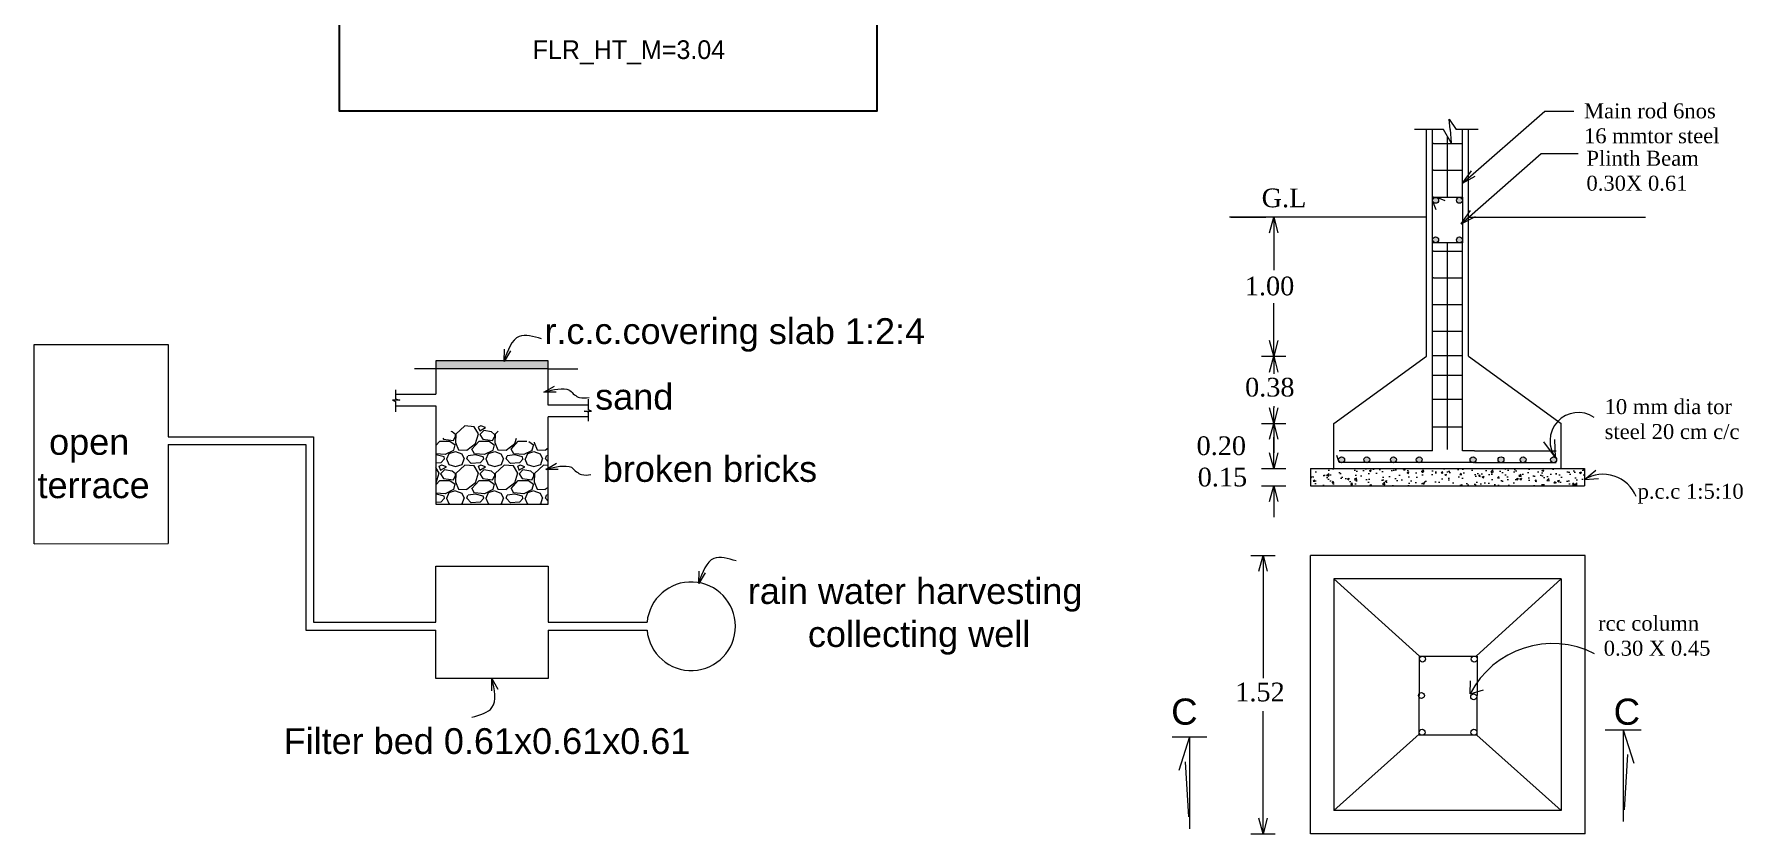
# Model space of a CAD drawing. Header units: metres. Extents: x -56 to 205, y -186 to -77.
# Drawn here: x 50.38 to 73.23, y -126.44 to -115.75 of the extents above; entities that cross this region are included whole.
import ezdxf

# ---------------------------------------------------------------- set-up
doc = ezdxf.new("R2010")
doc.units = ezdxf.units.M
doc.layers.add('BLK_1_FLR_1_STAIR_1', color=1, linetype='Continuous')
doc.styles.add('SPA1', font='GOTHIC.TTF')
doc.styles.get("Standard").update_dxf_attribs({"font": 'arial.ttf', "height": 0.25})
doc.styles.add('style1', font='times.ttf', dxfattribs={"height": 0.5})

# ---------------------------------------------------------------- blocks, each defined once
blk = doc.blocks.new('_Open30')
at = {"color": 0, "linetype": 'ByBlock', "lineweight": -2}
for p, q in [((-1, 0.27), (0, 0)), ((0, 0), (-1, -0.27)), ((0, 0), (-1, 0))]:
    blk.add_line(p, q, dxfattribs=at)

msp = doc.modelspace()

# ---------------------------------------------------------------- hatches: boundary and pattern name
at = {"lineweight": 20}
h = msp.add_hatch(color=256, dxfattribs=at)
h.paths.add_polyline_path([(69.07981, -117.96561), (69.07981, -117.97553, 0.93968902), (69.1595, -117.97057, 0.93968902)])
h.paths.add_polyline_path([(69.39851, -117.96945, 1), (69.4785, -117.96945, 1)])
h.paths.add_polyline_path([(69.39855, -118.49965, 0.36368426), (69.43157, -118.53904), (69.44554, -118.53904, 0.36368426), (69.47855, -118.49965, 1)])
h.paths.add_polyline_path([(69.07981, -118.49398), (69.07981, -118.50308, 0.94453117), (69.15955, -118.49853, 0.94453117)])
msp.add_hatch(color=0, dxfattribs=at).paths.add_polyline_path([(57.2548, -120.11799), (55.7548, -120.11799), (55.7548, -120.22299), (57.2548, -120.22299)])
msp.add_hatch(color=0, dxfattribs=at).paths.add_polyline_path([(57.2548, -120.11799), (55.7548, -120.11799), (55.7548, -120.22299), (57.2548, -120.22299)])
h = msp.add_hatch(color=256, dxfattribs=at)
h.paths.add_polyline_path([(67.8227, -121.4396, 0.29316579), (67.84602, -121.47595), (67.87937, -121.47595, 0.29316579), (67.9027, -121.4396, 1)])
h.paths.add_polyline_path([(68.15968, -121.4396, 0.29316579), (68.18301, -121.47595), (68.21636, -121.47595, 0.29316579), (68.23968, -121.4396, 1)])
h.paths.add_polyline_path([(68.51647, -121.4396, 0.29316579), (68.53979, -121.47595), (68.57315, -121.47595, 0.29316579), (68.59647, -121.4396, 1)])
h.paths.add_polyline_path([(68.85993, -121.4396, 0.29316579), (68.88325, -121.47595), (68.91661, -121.47595, 0.29316579), (68.93993, -121.4396, 1)])
h.paths.add_polyline_path([(69.57992, -121.4396, 0.29316579), (69.60324, -121.47595), (69.6366, -121.47595, 0.29316579), (69.65992, -121.4396, 1)])
h.paths.add_polyline_path([(69.95389, -121.43926, 0.2987454), (69.97796, -121.47595), (70.00982, -121.47595, 0.2987454), (70.03389, -121.43926, 1)])
h.paths.add_polyline_path([(70.33016, -121.4396, 1), (70.25016, -121.4396, 0.29316579), (70.27348, -121.47595), (70.30683, -121.47595, 0.29316579)])
h.paths.add_polyline_path([(70.65703, -121.4396, 0.29316579), (70.68035, -121.47595), (70.71371, -121.47595, 0.29316579), (70.73703, -121.4396, 1)])
h = msp.add_hatch(dxfattribs=at)
h.set_pattern_fill('AR-CONC', color=256, scale=0.035, style=0)
h.set_pattern_definition([(50, (-245.96666, -521.93694), (0.25103801, -0.02196298), [0.02624968, -0.28874649]), (355, (-245.96666, -521.93694), (-0.04856238, 0.26326405), [0.02099974, -0.23099719]), (100.4514, (-245.94574, -521.93877), (0.20247582, 0.2413009), [0.0223088, -0.24539676]), (46.1842, (-245.96666, -521.86694), (0.37352982, -0.05793095), [0.03937452, -0.43311973]), (96.6356, (-245.93554, -521.87177), (0.32712797, 0.3409371), [0.0334632, -0.36809507]), (351.1842, (-245.96666, -521.86694), (0.3271277, 0.34093736), [0.03149962, -0.3464958]), (21, (-245.93166, -521.88444), (0.20891493, -0.1409149), [0.02624968, -0.28874649]), (326, (-245.93166, -521.88444), (0.08515933, 0.25379943), [0.02099974, -0.23099719]), (71.4514, (-245.91425, -521.89619), (0.29407434, 0.1128843), [0.0223088, -0.24539676]), (37.5, (-245.96666, -521.93694), (0.004255898, 0.116511432), [0, -0.228197225, 0, -0.23449715, 0, -0.23187218]), (7.5, (-245.96666, -521.93694), (0.09207322, 0.13804242), [0, -0.133698374, 0, -0.22294729, 0, -0.088373925]), (327.5, (-246.04471, -521.93694), (0.18683558, -0.007894109), [0, -0.087498936, 0, -0.27299668, 0, -0.362245595]), (317.5, (-246.07971, -521.93694), (0.204112677, 0.03503632), [0, -0.113748617, 0, -0.181297795, 0, -0.25724687])])
h.paths.add_polyline_path([(71.10909, -121.55595), (67.44913, -121.55595), (67.44913, -121.78595), (71.10909, -121.78595)])
h = msp.add_hatch(dxfattribs=at)
h.set_pattern_fill('AR-CONC', color=256, scale=0.035, style=0)
h.set_pattern_definition([(50, (-245.96666, -521.93694), (0.25103801, -0.02196298), [0.02624968, -0.28874649]), (355, (-245.96666, -521.93694), (-0.04856238, 0.26326405), [0.02099974, -0.23099719]), (100.4514, (-245.94574, -521.93877), (0.20247582, 0.2413009), [0.0223088, -0.24539676]), (46.1842, (-245.96666, -521.86694), (0.37352982, -0.05793095), [0.03937452, -0.43311973]), (96.6356, (-245.93554, -521.87177), (0.32712797, 0.3409371), [0.0334632, -0.36809507]), (351.1842, (-245.96666, -521.86694), (0.3271277, 0.34093736), [0.03149962, -0.3464958]), (21, (-245.93166, -521.88444), (0.20891493, -0.1409149), [0.02624968, -0.28874649]), (326, (-245.93166, -521.88444), (0.08515933, 0.25379943), [0.02099974, -0.23099719]), (71.4514, (-245.91425, -521.89619), (0.29407434, 0.1128843), [0.0223088, -0.24539676]), (37.5, (-245.96666, -521.93694), (0.004255898, 0.116511432), [0, -0.228197225, 0, -0.23449715, 0, -0.23187218]), (7.5, (-245.96666, -521.93694), (0.09207322, 0.13804242), [0, -0.133698374, 0, -0.22294729, 0, -0.088373925]), (327.5, (-246.04471, -521.93694), (0.18683558, -0.007894109), [0, -0.087498936, 0, -0.27299668, 0, -0.362245595]), (317.5, (-246.07971, -521.93694), (0.204112677, 0.03503632), [0, -0.113748617, 0, -0.181297795, 0, -0.25724687])])
h.paths.add_polyline_path([(71.10909, -121.55595), (67.44913, -121.55595), (67.44913, -121.78595), (71.10909, -121.78595)])

# ---------------------------------------------------------------- linework, layer by layer
for p, q in [((69.31307, -117.02279), (69.30106, -116.8856)), ((69.30106, -116.8856), (69.39664, -117.02211)), ((69.22497, -117.02211), (68.83776, -117.02211)), ((68.99912, -120.05597), (68.99912, -117.02211)), ((69.07981, -117.94932), (69.07981, -117.02211)), ((69.32873, -117.20183), (69.22497, -117.02211)), ((69.27805, -117.92884), (69.27805, -117.11231)), ((69.31307, -117.02279), (69.32873, -117.20183)), ((69.68666, -117.02211), (69.39664, -117.02211)), ((69.4798, -117.92884), (69.4798, -117.02211)), ((69.55791, -120.05597), (69.55791, -117.02211)), ((69.0926, -117.20884), (69.07981, -117.20884)), ((69.0926, -117.20884), (69.4798, -117.20884)), ((69.47387, -117.20884), (69.4798, -117.20884)), ((69.0926, -117.56884), (69.07981, -117.56884)), ((69.0926, -117.56884), (69.4798, -117.56884)), ((69.47387, -117.56884), (69.4798, -117.56884)), ((69.4798, -117.74095), (69.60041, -117.57733)), ((69.4798, -117.74095), (69.65051, -117.64617)), ((69.0926, -117.92884), (69.07981, -117.92884)), ((69.07981, -118.53904), (69.07981, -117.92884)), ((69.07981, -117.98254), (69.121, -118.09159)), ((69.0926, -117.92884), (69.4798, -117.92884)), ((69.13541, -117.92884), (69.24212, -117.97487)), ((69.47387, -117.92884), (69.4798, -117.92884)), ((69.4798, -117.92884), (69.4798, -118.53904)), ((68.99912, -118.19599), (66.36302, -118.19599)), ((66.38143, -118.19599), (66.85056, -118.19599)), ((69.45953, -118.28372), (69.58518, -118.10731)), ((69.45953, -118.28372), (69.65223, -118.18713)), ((69.56235, -118.19599), (71.92627, -118.19599)), ((66.95546, -118.40599), (66.95546, -118.90469)), ((69.07981, -121.319), (69.07981, -118.52946)), ((69.27805, -121.30208), (69.27805, -118.53904)), ((69.4798, -121.319), (69.4798, -118.53904)), ((69.0926, -118.64883), (69.07981, -118.64883)), ((69.0926, -118.64883), (69.4798, -118.64883)), ((69.47387, -118.64883), (69.4798, -118.64883)), ((69.0926, -119.00882), (69.07981, -119.00882)), ((69.0926, -119.00882), (69.4798, -119.00882)), ((69.47387, -119.00882), (69.4798, -119.00882)), ((66.95546, -119.84597), (66.95546, -119.34727)), ((69.07981, -119.36557), (69.4798, -119.36557)), ((69.07981, -119.71771), (69.4798, -119.71771)), ((66.79298, -120.05597), (67.11794, -120.05597)), ((67.75913, -120.95596), (68.99912, -120.05597)), ((69.07981, -120.045), (69.4798, -120.045)), ((69.55791, -120.05597), (70.79909, -120.95596)), ((66.95546, -120.26597), (66.95546, -120.29134)), ((69.07981, -120.30868), (69.4798, -120.30868)), ((66.95546, -120.72058), (66.95546, -120.74596)), ((69.07981, -120.62992), (69.4798, -120.62992)), ((66.79298, -120.95596), (67.11794, -120.95596)), ((67.75913, -121.55595), (67.75913, -120.95596)), ((69.07981, -120.99871), (69.4798, -120.99871)), ((70.79909, -121.55595), (70.79909, -120.95596)), ((66.95546, -121.34595), (66.95546, -121.13596)), ((66.95546, -121.16596), (66.95546, -121.34595)), ((70.72155, -121.40799), (70.56776, -121.19954)), ((70.72155, -121.40799), (70.71329, -121.1692)), ((70.79909, -121.39345), (70.79909, -121.19664)), ((67.83002, -121.47595), (67.80023, -121.38223)), ((69.07981, -121.319), (67.83002, -121.319)), ((69.6398, -121.47595), (67.83002, -121.47595)), ((69.6398, -121.319), (69.4798, -121.319)), ((69.6398, -121.319), (70.72959, -121.319)), ((69.6398, -121.47595), (70.72959, -121.47595)), ((66.79298, -121.55595), (67.11794, -121.55595)), ((67.44913, -121.55595), (71.10909, -121.55595)), ((67.44913, -121.55595), (67.44913, -121.78595)), ((71.10909, -121.55595), (71.10909, -121.78595)), ((71.10909, -121.55595), (71.10909, -121.78595)), ((71.10909, -121.70445), (71.2637, -121.5775)), ((71.10909, -121.70445), (71.29948, -121.69014)), ((66.79298, -121.78595), (67.11794, -121.78595)), ((67.44913, -121.78595), (71.10909, -121.78595)), ((66.95546, -121.99595), (66.95546, -122.20594)), ((66.65068, -122.72027), (66.97564, -122.72027)), ((71.11967, -122.72027), (67.44913, -122.72027)), ((67.44913, -126.44078), (67.44913, -122.72027)), ((71.11967, -126.44078), (71.11967, -122.72027)), ((66.81316, -122.93027), (66.81316, -124.35924)), ((70.79909, -123.03027), (67.75913, -123.03027)), ((67.75913, -123.03027), (67.75913, -126.13079)), ((68.90572, -124.06472), (67.75913, -123.03027)), ((69.66162, -124.06472), (70.79909, -123.03027)), ((70.79909, -123.03027), (70.79909, -126.13079)), ((69.58074, -124.57031), (69.58531, -124.39551)), ((69.58074, -124.57031), (69.75954, -124.51571)), ((66.81316, -126.23079), (66.81316, -124.80181)), ((65.5967, -125.14579), (66.06099, -125.14579)), ((65.82884, -125.14579), (65.68888, -125.59362)), ((65.82884, -125.14579), (65.82884, -126.37495)), ((68.90116, -125.11027), (67.75913, -126.13079)), ((69.66929, -125.12273), (70.79909, -126.13079)), ((71.3878, -125.04817), (71.86925, -125.04817)), ((71.62852, -125.04817), (71.62852, -126.27732)), ((71.62852, -125.04817), (71.76849, -125.496)), ((71.68683, -125.37895), (71.64064, -126.1177)), ((65.77054, -125.47657), (65.81672, -126.21533)), ((70.79909, -126.13079), (67.75913, -126.13079)), ((66.65068, -126.44078), (66.97564, -126.44078)), ((71.11967, -126.44078), (67.44913, -126.44078))]:
    msp.add_line(p, q, dxfattribs=at)
at = {"color": 0, "lineweight": 20}
for p, q in [((50.38442, -122.56179), (50.38442, -119.89648)), ((50.38442, -119.89648), (52.17467, -119.89648)), ((52.17467, -119.89648), (52.17467, -121.13191)), ((57.2548, -120.11799), (55.7548, -120.11799)), ((55.7548, -120.11799), (55.7548, -120.56258)), ((57.2548, -120.11799), (55.7548, -120.11799)), ((55.7548, -120.11799), (55.7548, -120.56258)), ((57.2548, -120.70887), (57.2548, -120.11799)), ((57.2548, -120.70887), (57.2548, -120.11799)), ((55.7548, -120.22299), (55.47011, -120.22299)), ((55.7548, -120.22299), (55.47011, -120.22299)), ((57.2548, -120.22299), (55.7548, -120.22299)), ((57.2548, -120.22299), (55.7548, -120.22299)), ((57.2548, -120.22299), (57.65196, -120.22299)), ((57.2548, -120.22299), (57.65196, -120.22299)), ((55.21483, -120.50494), (55.21483, -120.62537)), ((55.21483, -120.50494), (55.21483, -120.62537)), ((55.21483, -120.56258), (55.7548, -120.56258)), ((55.21483, -120.56258), (55.7548, -120.56258)), ((55.27085, -120.64161), (55.17651, -120.64161)), ((55.17651, -120.64161), (55.21483, -120.65931)), ((55.27085, -120.64161), (55.17651, -120.64161)), ((55.17651, -120.64161), (55.21483, -120.65931)), ((55.21483, -120.62537), (55.27085, -120.64161)), ((55.21483, -120.62537), (55.27085, -120.64161)), ((55.21483, -120.65931), (55.21483, -120.79933)), ((55.21483, -120.65931), (55.21483, -120.79933)), ((55.21483, -120.72008), (55.7548, -120.72008)), ((55.21483, -120.72008), (55.7548, -120.72008)), ((55.7548, -120.72008), (55.7548, -120.86396)), ((55.7548, -120.72008), (55.7548, -120.86396)), ((57.79477, -120.70887), (57.2548, -120.70887)), ((57.79477, -120.70887), (57.2548, -120.70887)), ((57.79477, -120.80357), (57.73875, -120.78734)), ((57.73875, -120.78734), (57.83309, -120.78734)), ((57.79477, -120.80357), (57.73875, -120.78734)), ((57.73875, -120.78734), (57.83309, -120.78734)), ((57.79477, -120.76964), (57.79477, -120.62962)), ((57.79477, -120.76964), (57.79477, -120.62962)), ((57.83309, -120.78734), (57.79477, -120.76964)), ((57.83309, -120.78734), (57.79477, -120.76964)), ((57.79477, -120.92401), (57.79477, -120.80357)), ((57.79477, -120.92401), (57.79477, -120.80357)), ((55.7548, -120.86396), (55.7548, -120.96896)), ((55.7548, -120.86396), (55.7548, -120.96896)), ((55.7548, -120.96896), (55.7548, -122.03135)), ((55.7548, -120.96896), (55.7548, -122.03135)), ((57.2548, -122.03135), (57.2548, -120.86637)), ((57.79477, -120.86637), (57.2548, -120.86637)), ((57.2548, -122.03135), (57.2548, -120.86637)), ((57.79477, -120.86637), (57.2548, -120.86637)), ((52.17467, -121.13191), (54.12038, -121.13191)), ((52.17467, -121.13191), (54.12038, -121.13191)), ((52.17467, -121.23691), (54.01538, -121.23691)), ((52.17467, -121.23691), (54.01538, -121.23691)), ((52.17467, -121.23691), (52.17467, -122.56102)), ((54.01538, -121.23691), (54.01538, -123.61275)), ((54.01538, -121.23691), (54.01538, -123.71775)), ((54.12038, -121.13191), (54.12038, -123.61275)), ((54.12038, -121.13191), (54.12038, -123.61275)), ((55.7548, -122.03135), (57.2548, -122.03135)), ((55.7548, -122.03135), (57.2548, -122.03135)), ((50.38442, -122.56179), (52.17467, -122.56102)), ((55.7548, -123.61275), (55.7548, -122.86275)), ((55.7548, -122.86275), (57.2548, -122.86275)), ((55.7548, -123.61275), (55.7548, -122.86275)), ((55.7548, -122.86275), (57.2548, -122.86275)), ((57.2548, -122.86275), (57.2548, -123.61275)), ((57.2548, -122.86275), (57.2548, -123.61275)), ((54.01538, -123.71775), (55.7548, -123.71775)), ((54.01538, -123.71775), (55.7548, -123.71775)), ((54.12038, -123.61275), (55.7548, -123.61275)), ((54.12038, -123.61275), (55.7548, -123.61275)), ((55.7548, -124.36275), (55.7548, -123.71775)), ((55.7548, -124.36275), (55.7548, -123.71775)), ((57.2548, -123.61275), (58.57789, -123.61275)), ((57.2548, -123.61275), (58.57789, -123.61275)), ((57.2548, -123.71775), (57.2548, -124.36275)), ((57.2548, -123.71775), (58.57789, -123.71775)), ((57.2548, -123.71775), (57.2548, -124.36275)), ((57.2548, -123.71775), (58.57789, -123.71775)), ((57.2548, -124.36275), (55.7548, -124.36275)), ((57.2548, -124.36275), (55.7548, -124.36275))]:
    msp.add_line(p, q, dxfattribs=at)
at = {"color": 0, "linetype": 'ByBlock', "lineweight": 20}
for p, q in [((56.66549, -120.12326), (56.67034, -119.96028)), ((56.66549, -120.12326), (56.67034, -119.96028)), ((56.75118, -119.98453), (56.66549, -120.12326)), ((56.75118, -119.98453), (56.66549, -120.12326)), ((57.19882, -120.53747), (57.3398, -120.45554)), ((57.19882, -120.53747), (57.3398, -120.45554)), ((57.36188, -120.53701), (57.19882, -120.53747)), ((57.36188, -120.53701), (57.19882, -120.53747)), ((57.22529, -121.56805), (57.36627, -121.48613)), ((57.22529, -121.56805), (57.36627, -121.48613)), ((57.38835, -121.56759), (57.22529, -121.56805)), ((57.38835, -121.56759), (57.22529, -121.56805)), ((59.26864, -123.09193), (59.27349, -122.92894)), ((59.26864, -123.09193), (59.27349, -122.92894)), ((59.35433, -122.9532), (59.26864, -123.09193)), ((59.35433, -122.9532), (59.26864, -123.09193)), ((56.50263, -124.52664), (56.5024, -124.36358)), ((56.5024, -124.36358), (56.58412, -124.50468)), ((56.50263, -124.52664), (56.5024, -124.36358)), ((56.5024, -124.36358), (56.58412, -124.50468))]:
    msp.add_line(p, q, dxfattribs=at)
at = {"color": 0, "linetype": 'Continuous', "lineweight": 20}
for p, q in [((55.9742, -121.06482), (55.95931, -121.06258)), ((55.9742, -121.06482), (55.95931, -121.06258)), ((56.1425, -120.9862), (56.02175, -121.09645)), ((56.1425, -120.9862), (56.02175, -121.09645)), ((56.26797, -120.99731), (56.14197, -120.98681)), ((56.26797, -120.99731), (56.14197, -120.98681)), ((56.22615, -120.96634), (56.22553, -120.96566)), ((56.22615, -120.96634), (56.22553, -120.96566)), ((56.32445, -121.09166), (56.2667, -120.99716)), ((56.32445, -121.09166), (56.2667, -120.99716)), ((56.35701, -120.98692), (56.32026, -121.00267)), ((56.35701, -120.98692), (56.32026, -121.00267)), ((56.3207, -121.00203), (56.3417, -121.05453)), ((56.3207, -121.00203), (56.3417, -121.05453)), ((56.34087, -121.05455), (56.41962, -121.0073)), ((56.34087, -121.05455), (56.41962, -121.0073)), ((56.39398, -121.04917), (56.34148, -121.10167)), ((56.39398, -121.04917), (56.34148, -121.10167)), ((56.42011, -121.00747), (56.35711, -120.98647)), ((56.42011, -121.00747), (56.35711, -120.98647)), ((56.4992, -121.06482), (56.3942, -121.04907)), ((56.4992, -121.06482), (56.3942, -121.04907)), ((56.5886, -121.05823), (56.54675, -121.09645)), ((56.5886, -121.05823), (56.54675, -121.09645)), ((55.7548, -121.24944), (55.80646, -121.19204)), ((55.7548, -121.24944), (55.80646, -121.19204)), ((55.80591, -121.19107), (55.94241, -121.19107)), ((55.80591, -121.19107), (55.94241, -121.19107)), ((55.84874, -121.15041), (55.85849, -121.16504)), ((55.84874, -121.15041), (55.85849, -121.16504)), ((55.8585, -121.16484), (55.98975, -121.18059)), ((55.8585, -121.16484), (55.98975, -121.18059)), ((55.94256, -121.19134), (56.01081, -121.23859)), ((55.94256, -121.19134), (56.01081, -121.23859)), ((56.01532, -121.10133), (55.97332, -121.06458)), ((56.01532, -121.10133), (55.97332, -121.06458)), ((55.98848, -121.18098), (56.01473, -121.13373)), ((55.98848, -121.18098), (56.01473, -121.13373)), ((56.01007, -121.23811), (55.98907, -121.31161)), ((56.01007, -121.23811), (55.98907, -121.31161)), ((56.01591, -121.13332), (56.01591, -121.10182)), ((56.01591, -121.13332), (56.01591, -121.10182)), ((56.02171, -121.09716), (56.01646, -121.20741)), ((56.02171, -121.09716), (56.01646, -121.20741)), ((56.01683, -121.20835), (56.05883, -121.3081)), ((56.01683, -121.20835), (56.05883, -121.3081)), ((56.16787, -121.30894), (56.28337, -121.21969)), ((56.16787, -121.30894), (56.28337, -121.21969)), ((56.23696, -121.29704), (56.33146, -121.19204)), ((56.23696, -121.29704), (56.33146, -121.19204)), ((56.2837, -121.22189), (56.3257, -121.09064)), ((56.2837, -121.22189), (56.3257, -121.09064)), ((56.33091, -121.19107), (56.46741, -121.19107)), ((56.33091, -121.19107), (56.46741, -121.19107)), ((56.34149, -121.10204), (56.38349, -121.16504)), ((56.34149, -121.10204), (56.38349, -121.16504)), ((56.3835, -121.16484), (56.51475, -121.18059)), ((56.3835, -121.16484), (56.51475, -121.18059)), ((56.46756, -121.19134), (56.53581, -121.23859)), ((56.46756, -121.19134), (56.53581, -121.23859)), ((56.54032, -121.10133), (56.49832, -121.06458)), ((56.54032, -121.10133), (56.49832, -121.06458)), ((56.51348, -121.18097), (56.53973, -121.13372)), ((56.51348, -121.18097), (56.53973, -121.13372)), ((56.53508, -121.23811), (56.51408, -121.31161)), ((56.53508, -121.23811), (56.51408, -121.31161)), ((56.54091, -121.13332), (56.54091, -121.10182)), ((56.54091, -121.13332), (56.54091, -121.10182)), ((56.5467, -121.09716), (56.54145, -121.20741)), ((56.5467, -121.09716), (56.54145, -121.20741)), ((56.54182, -121.20835), (56.58382, -121.3081)), ((56.54182, -121.20835), (56.58382, -121.3081)), ((56.69287, -121.30895), (56.80837, -121.2197)), ((56.69287, -121.30895), (56.80837, -121.2197)), ((56.76195, -121.29704), (56.85645, -121.19204)), ((56.76195, -121.29704), (56.85645, -121.19204)), ((56.8087, -121.22189), (56.83095, -121.15236)), ((56.8087, -121.22189), (56.83095, -121.15236)), ((56.85591, -121.19107), (56.97177, -121.19107)), ((56.85591, -121.19107), (56.97177, -121.19107)), ((56.99935, -121.19604), (57.06081, -121.23859)), ((56.99935, -121.19604), (57.06081, -121.23859)), ((57.06008, -121.23811), (57.03908, -121.31161)), ((57.06008, -121.23811), (57.03908, -121.31161)), ((57.06663, -121.20363), (57.06645, -121.20741)), ((57.06663, -121.20363), (57.06645, -121.20741)), ((57.06682, -121.20834), (57.10882, -121.30809)), ((57.06682, -121.20834), (57.10882, -121.30809)), ((57.21787, -121.30895), (57.2548, -121.28042)), ((57.21787, -121.30895), (57.2548, -121.28042)), ((55.8792, -121.36903), (55.7548, -121.35907)), ((55.8792, -121.36903), (55.7548, -121.35907)), ((55.75914, -121.37546), (55.7548, -121.37592)), ((55.75914, -121.37546), (55.7548, -121.37592)), ((55.82126, -121.47932), (55.7548, -121.4851)), ((55.82126, -121.47932), (55.7548, -121.4851)), ((55.8636, -121.40116), (55.7586, -121.37491)), ((55.8636, -121.40116), (55.7586, -121.37491)), ((55.83201, -121.51191), (55.79526, -121.52766)), ((55.83201, -121.51191), (55.79526, -121.52766)), ((55.86946, -121.42829), (55.82221, -121.48079)), ((55.86946, -121.42829), (55.82221, -121.48079)), ((55.8951, -121.53247), (55.8321, -121.51147)), ((55.8951, -121.53247), (55.8321, -121.51147)), ((55.86897, -121.42673), (55.86372, -121.40048)), ((55.86897, -121.42673), (55.86372, -121.40048)), ((55.99054, -121.31327), (55.88029, -121.37102)), ((55.99054, -121.31327), (55.88029, -121.37102)), ((55.89571, -121.42749), (55.92721, -121.50099)), ((55.89571, -121.42749), (55.92721, -121.50099)), ((55.90122, -121.42709), (55.93272, -121.35359)), ((55.90122, -121.42709), (55.93272, -121.35359)), ((55.92655, -121.50103), (56.0158, -121.52728)), ((55.92655, -121.50103), (56.0158, -121.52728)), ((55.93194, -121.35374), (56.01594, -121.32749)), ((55.93194, -121.35374), (56.01594, -121.32749)), ((56.01584, -121.32772), (56.09984, -121.35922)), ((56.01584, -121.32772), (56.09984, -121.35922)), ((56.01634, -121.52743), (56.10559, -121.50118)), ((56.01634, -121.52743), (56.10559, -121.50118)), ((56.1425, -121.5112), (56.02175, -121.62145)), ((56.1425, -121.5112), (56.02175, -121.62145)), ((56.0577, -121.3068), (56.16795, -121.31205)), ((56.0577, -121.3068), (56.16795, -121.31205)), ((56.09997, -121.3588), (56.13147, -121.42705)), ((56.09997, -121.3588), (56.13147, -121.42705)), ((56.10572, -121.50168), (56.13197, -121.42818)), ((56.10572, -121.50168), (56.13197, -121.42818)), ((56.26797, -121.52231), (56.14197, -121.51181)), ((56.26797, -121.52231), (56.14197, -121.51181)), ((56.16829, -121.42766), (56.18404, -121.38566)), ((56.16829, -121.42766), (56.18404, -121.38566)), ((56.22615, -121.49135), (56.1684, -121.42835)), ((56.22615, -121.49135), (56.1684, -121.42835)), ((56.28414, -121.37546), (56.18439, -121.38596)), ((56.28414, -121.37546), (56.18439, -121.38596)), ((56.34626, -121.47932), (56.22551, -121.48982)), ((56.34626, -121.47932), (56.22551, -121.48982)), ((56.27225, -121.35871), (56.2355, -121.29571)), ((56.27225, -121.35871), (56.2355, -121.29571)), ((56.4042, -121.36903), (56.27295, -121.35853)), ((56.4042, -121.36903), (56.27295, -121.35853)), ((56.3886, -121.40116), (56.2836, -121.37491)), ((56.3886, -121.40116), (56.2836, -121.37491)), ((56.35701, -121.51191), (56.32026, -121.52766)), ((56.35701, -121.51191), (56.32026, -121.52766)), ((56.39445, -121.42829), (56.3472, -121.48079)), ((56.39445, -121.42829), (56.3472, -121.48079)), ((56.42011, -121.53247), (56.35711, -121.51147)), ((56.42011, -121.53247), (56.35711, -121.51147)), ((56.39397, -121.42673), (56.38872, -121.40048)), ((56.39397, -121.42673), (56.38872, -121.40048)), ((56.51554, -121.31326), (56.40529, -121.37101)), ((56.51554, -121.31326), (56.40529, -121.37101)), ((56.42071, -121.42749), (56.45221, -121.50099)), ((56.42071, -121.42749), (56.45221, -121.50099)), ((56.42622, -121.42709), (56.45772, -121.35359)), ((56.42622, -121.42709), (56.45772, -121.35359)), ((56.45155, -121.50103), (56.5408, -121.52728)), ((56.45155, -121.50103), (56.5408, -121.52728)), ((56.45694, -121.35374), (56.54094, -121.32749)), ((56.45694, -121.35374), (56.54094, -121.32749)), ((56.54084, -121.32772), (56.62484, -121.35922)), ((56.54084, -121.32772), (56.62484, -121.35922)), ((56.54134, -121.52743), (56.63059, -121.50118)), ((56.54134, -121.52743), (56.63059, -121.50118)), ((56.6675, -121.5112), (56.54675, -121.62145)), ((56.6675, -121.5112), (56.54675, -121.62145)), ((56.5827, -121.3068), (56.69295, -121.31205)), ((56.5827, -121.3068), (56.69295, -121.31205)), ((56.62497, -121.35881), (56.65647, -121.42706)), ((56.62497, -121.35881), (56.65647, -121.42706)), ((56.63072, -121.50168), (56.65697, -121.42818)), ((56.63072, -121.50168), (56.65697, -121.42818)), ((56.79297, -121.52231), (56.66697, -121.51181)), ((56.79297, -121.52231), (56.66697, -121.51181)), ((56.69329, -121.42766), (56.70904, -121.38566)), ((56.69329, -121.42766), (56.70904, -121.38566)), ((56.75115, -121.49134), (56.6934, -121.42834)), ((56.75115, -121.49134), (56.6934, -121.42834)), ((56.80914, -121.37546), (56.70939, -121.38596)), ((56.80914, -121.37546), (56.70939, -121.38596)), ((56.87126, -121.47933), (56.75051, -121.48983)), ((56.87126, -121.47933), (56.75051, -121.48983)), ((56.79726, -121.35871), (56.76051, -121.29571)), ((56.79726, -121.35871), (56.76051, -121.29571)), ((56.9292, -121.36903), (56.79795, -121.35853)), ((56.9292, -121.36903), (56.79795, -121.35853)), ((56.9136, -121.40116), (56.8086, -121.37491)), ((56.9136, -121.40116), (56.8086, -121.37491)), ((56.88201, -121.51191), (56.84526, -121.52766)), ((56.88201, -121.51191), (56.84526, -121.52766)), ((56.91945, -121.42829), (56.8722, -121.48079)), ((56.91945, -121.42829), (56.8722, -121.48079)), ((56.94511, -121.53247), (56.88211, -121.51147)), ((56.94511, -121.53247), (56.88211, -121.51147)), ((56.91897, -121.42673), (56.91372, -121.40048)), ((56.91897, -121.42673), (56.91372, -121.40048)), ((57.04054, -121.31326), (56.93029, -121.37101)), ((57.04054, -121.31326), (56.93029, -121.37101)), ((56.9457, -121.42749), (56.9772, -121.50099)), ((56.9457, -121.42749), (56.9772, -121.50099)), ((56.95122, -121.42709), (56.98272, -121.35359)), ((56.95122, -121.42709), (56.98272, -121.35359)), ((56.97655, -121.50103), (57.0658, -121.52728)), ((56.97655, -121.50103), (57.0658, -121.52728)), ((56.98194, -121.35374), (57.06594, -121.32749)), ((56.98194, -121.35374), (57.06594, -121.32749)), ((57.06584, -121.32772), (57.14984, -121.35922)), ((57.06584, -121.32772), (57.14984, -121.35922)), ((57.06634, -121.52743), (57.15559, -121.50118)), ((57.06634, -121.52743), (57.15559, -121.50118)), ((57.1925, -121.5112), (57.07175, -121.62145)), ((57.1925, -121.5112), (57.07175, -121.62145)), ((57.1077, -121.3068), (57.21795, -121.31205)), ((57.1077, -121.3068), (57.21795, -121.31205)), ((57.14997, -121.35881), (57.18147, -121.42706)), ((57.14997, -121.35881), (57.18147, -121.42706)), ((57.15572, -121.50168), (57.18197, -121.42818)), ((57.15572, -121.50168), (57.18197, -121.42818)), ((57.2548, -121.51704), (57.19197, -121.51181)), ((57.2548, -121.51704), (57.19197, -121.51181)), ((57.21829, -121.42766), (57.23404, -121.38566)), ((57.21829, -121.42766), (57.23404, -121.38566)), ((57.2548, -121.46805), (57.2184, -121.42834)), ((57.2548, -121.46805), (57.2184, -121.42834)), ((57.2548, -121.38381), (57.23439, -121.38596)), ((57.2548, -121.38381), (57.23439, -121.38596)), ((55.79945, -121.61666), (55.7548, -121.5436)), ((55.79945, -121.61666), (55.7548, -121.5436)), ((55.7548, -121.77444), (55.80646, -121.71704)), ((55.7548, -121.77444), (55.80646, -121.71704)), ((55.7548, -121.74745), (55.75837, -121.74469)), ((55.7548, -121.74745), (55.75837, -121.74469)), ((55.7587, -121.74689), (55.8007, -121.61564)), ((55.7587, -121.74689), (55.8007, -121.61564)), ((55.7957, -121.52704), (55.8167, -121.57953)), ((55.7957, -121.52704), (55.8167, -121.57953)), ((55.80591, -121.71607), (55.94241, -121.71607)), ((55.80591, -121.71607), (55.94241, -121.71607)), ((55.81588, -121.57955), (55.89463, -121.5323)), ((55.81588, -121.57955), (55.89463, -121.5323)), ((55.86898, -121.57417), (55.81648, -121.62666)), ((55.86898, -121.57417), (55.81648, -121.62666)), ((55.81649, -121.62704), (55.85849, -121.69004)), ((55.81649, -121.62704), (55.85849, -121.69004)), ((55.8585, -121.68984), (55.98975, -121.70559)), ((55.8585, -121.68984), (55.98975, -121.70559)), ((55.9742, -121.58982), (55.8692, -121.57407)), ((55.9742, -121.58982), (55.8692, -121.57407)), ((55.94256, -121.71635), (56.01081, -121.7636)), ((55.94256, -121.71635), (56.01081, -121.7636)), ((56.01532, -121.62633), (55.97332, -121.58958)), ((56.01532, -121.62633), (55.97332, -121.58958)), ((55.98848, -121.70598), (56.01473, -121.65873)), ((55.98848, -121.70598), (56.01473, -121.65873)), ((56.01591, -121.65832), (56.01591, -121.62682)), ((56.01591, -121.65832), (56.01591, -121.62682)), ((56.02171, -121.62216), (56.01646, -121.73241)), ((56.02171, -121.62216), (56.01646, -121.73241)), ((56.01683, -121.73336), (56.05883, -121.83311)), ((56.01683, -121.73336), (56.05883, -121.83311)), ((56.16787, -121.83395), (56.28337, -121.7447)), ((56.16787, -121.83395), (56.28337, -121.7447)), ((56.23695, -121.82204), (56.33145, -121.71704)), ((56.23695, -121.82204), (56.33145, -121.71704)), ((56.32445, -121.61666), (56.2667, -121.52216)), ((56.32445, -121.61666), (56.2667, -121.52216)), ((56.2837, -121.74689), (56.3257, -121.61564)), ((56.2837, -121.74689), (56.3257, -121.61564)), ((56.3207, -121.52704), (56.3417, -121.57953)), ((56.3207, -121.52704), (56.3417, -121.57953)), ((56.33091, -121.71607), (56.46741, -121.71607)), ((56.33091, -121.71607), (56.46741, -121.71607)), ((56.34088, -121.57955), (56.41963, -121.5323)), ((56.34088, -121.57955), (56.41963, -121.5323)), ((56.39398, -121.57417), (56.34148, -121.62667)), ((56.39398, -121.57417), (56.34148, -121.62667)), ((56.34149, -121.62704), (56.38349, -121.69004)), ((56.34149, -121.62704), (56.38349, -121.69004)), ((56.3835, -121.68984), (56.51475, -121.70559)), ((56.3835, -121.68984), (56.51475, -121.70559)), ((56.4992, -121.58982), (56.3942, -121.57407)), ((56.4992, -121.58982), (56.3942, -121.57407)), ((56.46756, -121.71634), (56.53581, -121.76359)), ((56.46756, -121.71634), (56.53581, -121.76359)), ((56.54032, -121.62633), (56.49832, -121.58958)), ((56.54032, -121.62633), (56.49832, -121.58958)), ((56.51348, -121.70597), (56.53973, -121.65872)), ((56.51348, -121.70597), (56.53973, -121.65872)), ((56.54091, -121.65832), (56.54091, -121.62682)), ((56.54091, -121.65832), (56.54091, -121.62682)), ((56.5467, -121.62216), (56.54145, -121.73241)), ((56.5467, -121.62216), (56.54145, -121.73241)), ((56.54182, -121.73335), (56.58382, -121.8331)), ((56.54182, -121.73335), (56.58382, -121.8331)), ((56.69287, -121.83396), (56.80837, -121.74471)), ((56.69287, -121.83396), (56.80837, -121.74471)), ((56.76195, -121.82204), (56.85645, -121.71704)), ((56.76195, -121.82204), (56.85645, -121.71704)), ((56.84945, -121.61666), (56.7917, -121.52216)), ((56.84945, -121.61666), (56.7917, -121.52216)), ((56.8087, -121.74689), (56.8507, -121.61564)), ((56.8087, -121.74689), (56.8507, -121.61564)), ((56.8457, -121.52704), (56.8667, -121.57953)), ((56.8457, -121.52704), (56.8667, -121.57953)), ((56.85591, -121.71607), (56.99241, -121.71607)), ((56.85591, -121.71607), (56.99241, -121.71607)), ((56.86588, -121.57955), (56.94463, -121.5323)), ((56.86588, -121.57955), (56.94463, -121.5323)), ((56.91898, -121.57417), (56.86648, -121.62667)), ((56.91898, -121.57417), (56.86648, -121.62667)), ((56.86649, -121.62704), (56.90849, -121.69004)), ((56.86649, -121.62704), (56.90849, -121.69004)), ((56.9085, -121.68984), (57.03975, -121.70559)), ((56.9085, -121.68984), (57.03975, -121.70559)), ((57.0242, -121.58982), (56.9192, -121.57407)), ((57.0242, -121.58982), (56.9192, -121.57407)), ((56.99256, -121.71634), (57.06081, -121.76359)), ((56.99256, -121.71634), (57.06081, -121.76359)), ((57.06532, -121.62633), (57.02332, -121.58958)), ((57.06532, -121.62633), (57.02332, -121.58958)), ((57.03848, -121.70597), (57.06473, -121.65872)), ((57.03848, -121.70597), (57.06473, -121.65872)), ((57.06591, -121.65832), (57.06591, -121.62682)), ((57.06591, -121.65832), (57.06591, -121.62682)), ((57.0717, -121.62216), (57.06645, -121.73241)), ((57.0717, -121.62216), (57.06645, -121.73241)), ((57.06682, -121.73335), (57.10882, -121.8331)), ((57.06682, -121.73335), (57.10882, -121.8331)), ((55.8792, -121.89403), (55.7548, -121.88408)), ((55.8792, -121.89403), (55.7548, -121.88408)), ((55.75914, -121.90046), (55.7548, -121.90091)), ((55.75914, -121.90046), (55.7548, -121.90091)), ((55.8636, -121.92616), (55.7586, -121.89991)), ((55.8636, -121.92616), (55.7586, -121.89991)), ((55.86945, -121.95329), (55.8222, -122.00579)), ((55.86945, -121.95329), (55.8222, -122.00579)), ((55.86897, -121.95173), (55.86372, -121.92548)), ((55.86897, -121.95173), (55.86372, -121.92548)), ((55.99054, -121.83826), (55.88029, -121.89601)), ((55.99054, -121.83826), (55.88029, -121.89601)), ((55.89571, -121.95249), (55.92721, -122.02599)), ((55.89571, -121.95249), (55.92721, -122.02599)), ((55.90122, -121.95209), (55.93272, -121.87859)), ((55.90122, -121.95209), (55.93272, -121.87859)), ((55.93194, -121.87874), (56.01594, -121.85249)), ((55.93194, -121.87874), (56.01594, -121.85249)), ((56.01007, -121.76311), (55.98907, -121.83661)), ((56.01007, -121.76311), (55.98907, -121.83661)), ((56.01584, -121.85272), (56.09984, -121.88422)), ((56.01584, -121.85272), (56.09984, -121.88422)), ((56.0577, -121.8318), (56.16795, -121.83705)), ((56.0577, -121.8318), (56.16795, -121.83705)), ((56.09997, -121.8838), (56.13147, -121.95205)), ((56.09997, -121.8838), (56.13147, -121.95205)), ((56.10572, -122.02668), (56.13197, -121.95318)), ((56.10572, -122.02668), (56.13197, -121.95318)), ((56.16829, -121.95266), (56.18404, -121.91066)), ((56.16829, -121.95266), (56.18404, -121.91066)), ((56.22615, -122.01635), (56.1684, -121.95335)), ((56.22615, -122.01635), (56.1684, -121.95335)), ((56.28414, -121.90046), (56.18439, -121.91096)), ((56.28414, -121.90046), (56.18439, -121.91096)), ((56.27225, -121.88371), (56.2355, -121.82071)), ((56.27225, -121.88371), (56.2355, -121.82071)), ((56.4042, -121.89403), (56.27295, -121.88353)), ((56.4042, -121.89403), (56.27295, -121.88353)), ((56.3886, -121.92616), (56.2836, -121.89991)), ((56.3886, -121.92616), (56.2836, -121.89991)), ((56.39445, -121.95329), (56.3472, -122.00579)), ((56.39445, -121.95329), (56.3472, -122.00579)), ((56.39397, -121.95173), (56.38872, -121.92548)), ((56.39397, -121.95173), (56.38872, -121.92548)), ((56.51554, -121.83826), (56.40529, -121.89601)), ((56.51554, -121.83826), (56.40529, -121.89601)), ((56.42071, -121.95249), (56.45221, -122.02599)), ((56.42071, -121.95249), (56.45221, -122.02599)), ((56.42622, -121.95209), (56.45772, -121.87859)), ((56.42622, -121.95209), (56.45772, -121.87859)), ((56.45694, -121.87874), (56.54094, -121.85249)), ((56.45694, -121.87874), (56.54094, -121.85249)), ((56.53508, -121.76311), (56.51408, -121.83661)), ((56.53508, -121.76311), (56.51408, -121.83661)), ((56.54084, -121.85272), (56.62484, -121.88422)), ((56.54084, -121.85272), (56.62484, -121.88422)), ((56.5827, -121.8318), (56.69295, -121.83705)), ((56.5827, -121.8318), (56.69295, -121.83705)), ((56.62497, -121.88381), (56.65647, -121.95206)), ((56.62497, -121.88381), (56.65647, -121.95206)), ((56.63072, -122.02668), (56.65697, -121.95318)), ((56.63072, -122.02668), (56.65697, -121.95318)), ((56.69329, -121.95266), (56.70904, -121.91066)), ((56.69329, -121.95266), (56.70904, -121.91066)), ((56.75115, -122.01635), (56.6934, -121.95335)), ((56.75115, -122.01635), (56.6934, -121.95335)), ((56.80914, -121.90046), (56.70939, -121.91096)), ((56.80914, -121.90046), (56.70939, -121.91096)), ((56.79725, -121.88371), (56.7605, -121.82071)), ((56.79725, -121.88371), (56.7605, -121.82071)), ((56.9292, -121.89403), (56.79795, -121.88353)), ((56.9292, -121.89403), (56.79795, -121.88353)), ((56.9136, -121.92616), (56.8086, -121.89991)), ((56.9136, -121.92616), (56.8086, -121.89991)), ((56.91945, -121.95328), (56.8722, -122.00578)), ((56.91945, -121.95328), (56.8722, -122.00578)), ((56.91897, -121.95173), (56.91372, -121.92548)), ((56.91897, -121.95173), (56.91372, -121.92548)), ((57.04054, -121.83826), (56.93029, -121.89601)), ((57.04054, -121.83826), (56.93029, -121.89601)), ((56.9457, -121.95249), (56.9772, -122.02599)), ((56.9457, -121.95249), (56.9772, -122.02599)), ((56.95121, -121.95209), (56.98271, -121.87859)), ((56.95121, -121.95209), (56.98271, -121.87859)), ((56.98194, -121.87874), (57.06594, -121.85249)), ((56.98194, -121.87874), (57.06594, -121.85249)), ((57.06008, -121.76311), (57.03908, -121.83661)), ((57.06008, -121.76311), (57.03908, -121.83661)), ((57.06584, -121.85272), (57.14984, -121.88422)), ((57.06584, -121.85272), (57.14984, -121.88422)), ((57.1077, -121.8318), (57.21795, -121.83705)), ((57.1077, -121.8318), (57.21795, -121.83705)), ((57.14997, -121.88381), (57.18147, -121.95206)), ((57.14997, -121.88381), (57.18147, -121.95206)), ((57.15572, -122.02668), (57.18197, -121.95318)), ((57.15572, -122.02668), (57.18197, -121.95318)), ((57.21787, -121.83396), (57.2548, -121.80543)), ((57.21787, -121.83396), (57.2548, -121.80543)), ((57.21829, -121.95266), (57.23404, -121.91066)), ((57.21829, -121.95266), (57.23404, -121.91066)), ((57.2548, -121.99305), (57.2184, -121.95334)), ((57.2548, -121.99305), (57.2184, -121.95334)), ((57.2548, -121.90881), (57.23439, -121.91096)), ((57.2548, -121.90881), (57.23439, -121.91096)), ((55.82126, -122.00433), (55.7548, -122.01011)), ((55.82126, -122.00433), (55.7548, -122.01011)), ((55.92655, -122.02603), (55.94465, -122.03135)), ((55.92655, -122.02603), (55.94465, -122.03135)), ((56.08801, -122.03135), (56.10558, -122.02618)), ((56.08801, -122.03135), (56.10558, -122.02618)), ((56.34626, -122.00433), (56.22551, -122.01483)), ((56.34626, -122.00433), (56.22551, -122.01483)), ((56.45155, -122.02603), (56.46965, -122.03135)), ((56.45155, -122.02603), (56.46965, -122.03135)), ((56.61301, -122.03135), (56.63058, -122.02618)), ((56.61301, -122.03135), (56.63058, -122.02618)), ((56.87126, -122.00433), (56.75051, -122.01483)), ((56.87126, -122.00433), (56.75051, -122.01483)), ((56.97655, -122.02603), (56.99465, -122.03135)), ((56.97655, -122.02603), (56.99465, -122.03135)), ((57.13801, -122.03135), (57.15558, -122.02618)), ((57.13801, -122.03135), (57.15558, -122.02618))]:
    msp.add_line(p, q, dxfattribs=at)
at = {"color": 0, "ltscale": 30}
msp.add_lwpolyline([(54.46484, -106.66771), (61.64763, -106.66771), (61.64763, -116.77906), (54.46484, -116.77906)], close=True, dxfattribs=at)
at = {"lineweight": 20}
for points in [[(69.4798, -117.74095), (70.57954, -116.77805), (70.96554, -116.77805)], [(69.45953, -118.28372), (70.53104, -117.34592), (71.02766, -117.34592)], [(69.07981, -117.92884), (69.4798, -117.92884)], [(69.4798, -118.53904), (69.07981, -118.53904)]]:
    msp.add_lwpolyline(points, dxfattribs=at)
msp.add_lwpolyline([(68.90572, -124.06472), (69.67385, -124.06472), (69.66929, -125.12273), (68.90116, -125.12273)], close=True, dxfattribs=at)
for centre in [(69.1195, -117.97057), (69.4385, -117.96945), (69.11955, -118.49853), (69.43855, -118.49965), (67.8627, -121.4396), (68.19968, -121.4396), (68.55647, -121.4396), (68.89993, -121.4396), (69.61992, -121.4396), (69.99389, -121.43926), (70.29016, -121.4396), (70.69703, -121.4396), (68.94442, -124.10472), (69.63695, -124.10436), (68.93019, -124.59176), (69.62929, -124.60882), (68.93985, -125.08309), (69.63239, -125.08274)]:
    msp.add_circle(centre, 0.04, dxfattribs=at)
for centre, radius, start, end in [((71.02679, -121.1854), 0.37778, 56.000139, 219.152424), ((71.35865, -122.1108), 0.47687, 22.082655, 121.555626), ((70.68225, -125.13488), 1.23777, 62.910656, 152.862666)]:
    msp.add_arc(centre, radius, start, end, dxfattribs=at)
at = {"color": 0, "lineweight": 20}
msp.add_arc((59.1676, -123.66525), 0.59204, 185.087496, 174.912504, dxfattribs=at)
msp.add_arc((59.1676, -123.66525), 0.59204, 185.087496, 174.912504, dxfattribs=at)
for points in [[(57.16645, -119.82289), (56.86899, -119.79027), (56.66301, -120.12271)], [(57.54604, -120.5113), (57.67671, -120.60657), (57.80174, -120.60657)], [(57.54604, -120.5113), (57.67671, -120.60657), (57.80174, -120.60657)], [(57.57251, -121.54188), (57.70318, -121.63716), (57.82822, -121.63716)], [(57.57251, -121.54188), (57.70318, -121.63716), (57.82822, -121.63716)], [(59.7696, -122.79156), (59.47215, -122.75894), (59.26616, -123.09137)], [(59.7696, -122.79156), (59.47215, -122.75894), (59.26616, -123.09137)], [(56.23477, -124.88277), (56.5048, -124.75382), (56.5048, -124.36275)], [(56.23477, -124.88277), (56.5048, -124.75382), (56.5048, -124.36275)]]:
    msp.add_spline(points, degree=3, dxfattribs=at)
for points in [[(57.54604, -120.5113), (57.456, -120.47789), (57.32699, -120.50648), (57.19798, -120.53507)], [(57.54604, -120.5113), (57.456, -120.47789), (57.32699, -120.50648), (57.19798, -120.53507)], [(57.57251, -121.54188), (57.48247, -121.50847), (57.35346, -121.53706), (57.22445, -121.56565)], [(57.57251, -121.54188), (57.48247, -121.50847), (57.35346, -121.53706), (57.22445, -121.56565)]]:
    msp.add_open_spline(points, degree=3, dxfattribs=at)

# ---------------------------------------------------------------- block references
at = {"lineweight": 20, "xscale": 0.2099974463990293, "yscale": 0.2099974463990293, "zscale": 0.2099974463990293}
for p, rotation in [((66.95546, -118.19599), 90), ((66.95546, -120.05597), 270), ((66.95546, -120.05597), 90), ((66.95546, -120.95596), 270), ((66.95546, -120.95596), 90), ((66.95546, -121.55595), 270), ((66.95546, -121.55595), 270), ((66.95546, -121.78595), 90), ((66.81316, -122.72027), 90), ((66.81316, -126.44078), 270)]:
    msp.add_blockref('_Open30', p, dxfattribs=dict(at, rotation=rotation))

# ---------------------------------------------------------------- texts
at = {"color": 0, "lineweight": 20}
for s, p in [('r.c.c.covering slab 1:2:4', (57.20613, -119.89152)), ('sand', (57.884, -120.76909)), (' open', (50.44971, -121.37281)), (' broken bricks', (57.85169, -121.73463)), ('terrace', (50.4293, -121.95273)), (' rain water harvesting', (59.79095, -123.367)), ('       collecting well', (59.79095, -123.942)), ('Filter bed 0.61x0.61x0.61', (53.7188, -125.3731))]:
    msp.add_text(s, height=0.345, dxfattribs=at).set_placement(p)
at = {"lineweight": 20, "width": 9.1243772, "attachment_point": 1, "style": 'style1'}
for s, insert, char_height in [('Main rod 6nos \\P16 mmtor steel', (71.10303, -116.67412), 0.1999976), ('Plinth Beam \\P0.30X 0.61', (71.13614, -117.308), 0.1999976), ('G.L', (66.79386, -117.8132), 0.249997), ('1.00', (66.56944, -118.99099), 0.249997), ('0.38', (66.57255, -120.34368), 0.249997), ('10 mm dia tor \\Psteel 20 cm c/c', (71.37881, -120.62883), 0.1999976), ('0.20', (65.92407, -121.12646), 0.249997), ('0.15', (65.93942, -121.5454), 0.249997), ('p.c.c 1:5:10', (71.82049, -121.76041), 0.1999976), ('rcc column\\P 0.30 X 0.45', (71.29182, -123.52545), 0.1999976), ('1.52', (66.44171, -124.41916), 0.249997)]:
    msp.add_mtext(s, dxfattribs=dict(at, insert=insert, char_height=char_height))
at = {"lineweight": 20, "char_height": 0.35, "attachment_point": 5}
for insert in [(65.761, -124.80925), (71.67628, -124.81024)]:
    msp.add_mtext('\\A1;C', dxfattribs=dict(at, insert=insert))
at = {"layer": 'BLK_1_FLR_1_STAIR_1', "color": 1, "insert": (57.04828, -115.83115, -105.9805), "char_height": 0.25, "attachment_point": 1, "style": 'SPA1'}
msp.add_mtext_dynamic_manual_height_columns('{\\fCalifornian FB|b0|i0|c0|p18;FLR_HT_M=3.04}', width=2.4739347, gutter_width=25, heights=[0], dxfattribs=at)

doc.saveas('drawing.dxf')
